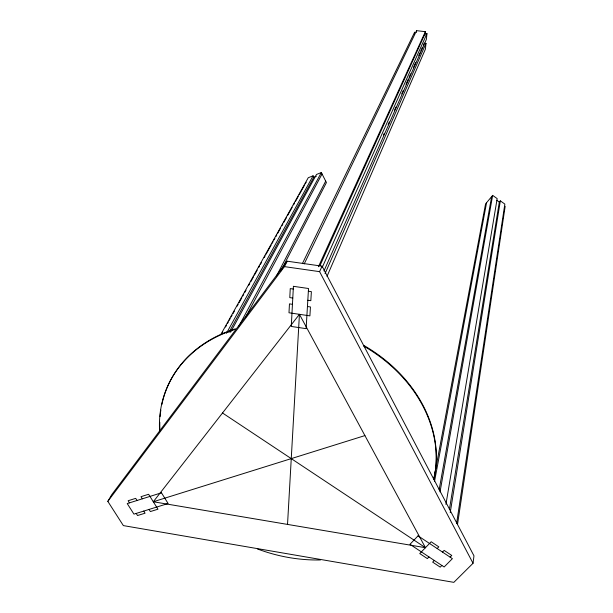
<?xml version="1.0" encoding="UTF-8"?>
<svg xmlns="http://www.w3.org/2000/svg" width="613" height="613" viewBox="0 0 613 613"><rect width="100%" height="100%" fill="white"/><g stroke="black" fill="none" stroke-linecap="round" stroke-linejoin="round"><path stroke-width="0.92" d="M287.528 524.414L299.435 314.316L153.304 501.756L425.445 547.693L299.435 314.316M414.488 33.815L414.649 32.175L302.362 263.644M416.403 32.382L416.564 30.65L425.353 31.692L425.024 35.064M423.453 44.933L424.234 43.186L425.981 43.393L425.422 49.101L327.005 276.379M319.802 265.973L425.184 33.416L426.947 33.623L426.38 39.378L323.971 270.969M473.037 563.278L473.972 555.838L322.07 266.172L287.229 261.207L111.712 494.691L107.827 501.373L123.359 525.602L453.842 582.35L473.037 563.278L319.603 271.659L322.07 266.172M457.482 524.644L505.173 206.259M456.616 523.349L504.844 204.075L500.331 200.865L499.311 202.083L449.39 509.633M450.226 512.614L500.331 200.865M445.927 504.384L497.174 198.612L492.653 195.386L485.557 203.93L433.728 479.32M440.027 491.887L492.653 195.386M439.153 489.741L491.634 196.612M434.556 481.305L486.569 202.711M325.036 273.689L425.981 43.393M383.493 135.044L384.267 133.297M388.144 124.546L389.309 121.918M394.358 110.547L395.906 107.045M401.73 93.927L403.277 90.425M405.998 84.303L408.319 79.054M409.101 77.299L410.649 73.805M413.369 67.675L415.698 62.426M418.802 55.431L419.966 52.802M420.74 51.055L422.288 47.553M322.315 267.26L426.947 33.623M318.423 266.747L425.353 31.692M304.194 263.935L416.564 30.65M107.827 501.373L284.455 266.624L287.229 261.207M280.792 271.03L326.423 182.567L321.319 172.552L316.469 174.475L230.565 332.215M276.386 276.21L325.695 181.142M245.468 317.473L322.047 173.985M239.039 325.832L321.319 172.552M228.871 332.568L313.81 177.249L316.354 176.245M226.458 333.311L313.082 175.816L313.81 177.249M221.347 334.537L222.741 332.031M225.538 327.005L226.473 325.334M227.4 323.656L228.335 321.986M229.27 320.315L230.197 318.637M231.132 316.967L232.059 315.289M232.994 313.618L234.388 311.105M237.185 306.086L238.12 304.416M239.055 302.738L241.844 297.719M242.779 296.048L243.713 294.37M244.641 292.7L246.043 290.187M248.832 285.168L249.767 283.497M250.702 281.819L253.498 276.8M254.426 275.13L257.222 270.103M258.617 267.597L259.552 265.919M260.487 264.249L261.414 262.579M264.211 257.552L265.145 255.882M266.073 254.203L271.199 245.001M272.134 243.33L273.061 241.652M273.996 239.982L274.93 238.311M275.858 236.633L276.792 234.963M277.72 233.285L280.516 228.266M281.919 225.76L282.846 224.082M283.781 222.412L286.577 217.385M287.505 215.715L292.163 207.347M293.566 204.834L294.493 203.164M295.428 201.493L298.224 196.466M299.152 194.796L304.278 185.593M305.213 183.915L306.148 182.245M220.757 334.644L308.255 177.732L313.082 175.816M428.977 556.933L427.345 558.596L419.752 553.57L431.177 541.769L438.808 546.85L437.161 548.535M434.288 560.451L432.655 562.113L440.226 567.132L441.866 565.477M442.494 552.083L444.149 550.397L451.766 555.462L450.103 557.14M153.304 501.756L364.919 435.59M284.455 266.624L319.603 271.659M293.267 289.037L290.255 288.6L289.788 297.611L292.784 298.048M308.362 291.229L311.381 291.665L310.829 300.684L307.818 300.247M292.447 304.316L289.459 303.879L288.991 312.776L309.902 315.864L310.446 306.96L307.442 306.515M222.511 412.986L425.445 547.693M496.783 200.282L499.311 202.083M129.489 502.859L128.14 500.737L135.695 498.354L137.036 500.484M136.186 513.433L137.527 515.533L145.059 513.204L143.726 511.089M142.346 498.813L141.005 496.676L148.622 494.27L157.962 509.204L150.361 511.556L149.028 509.441M320.492 559.953A141.488 114.807 20.8 0 1 257.414 548.934M159.633 431.475A141.488 114.807 20.8 0 1 235.177 329.38M363.77 346.115A141.488 114.807 20.8 0 1 433.989 478.646M159.886 428.954A141.373 114.746 20.8 0 1 159.809 422.319M160.093 416.641A141.373 114.746 20.8 0 1 160.844 410.089M161.832 404.588A141.373 114.746 20.8 0 1 235.484 328.813M363.969 345.517A141.373 114.746 20.8 0 1 433.912 478.891M293.412 286.317L291.267 326.445L306.117 328.652L308.523 288.508L293.412 286.317M418.058 535.839L409.951 544.321L444.134 566.979L452.386 558.658L418.058 535.839M161.457 492.798L127.228 503.572L133.933 514.131L168.108 503.518L161.457 492.798"/></g></svg>
